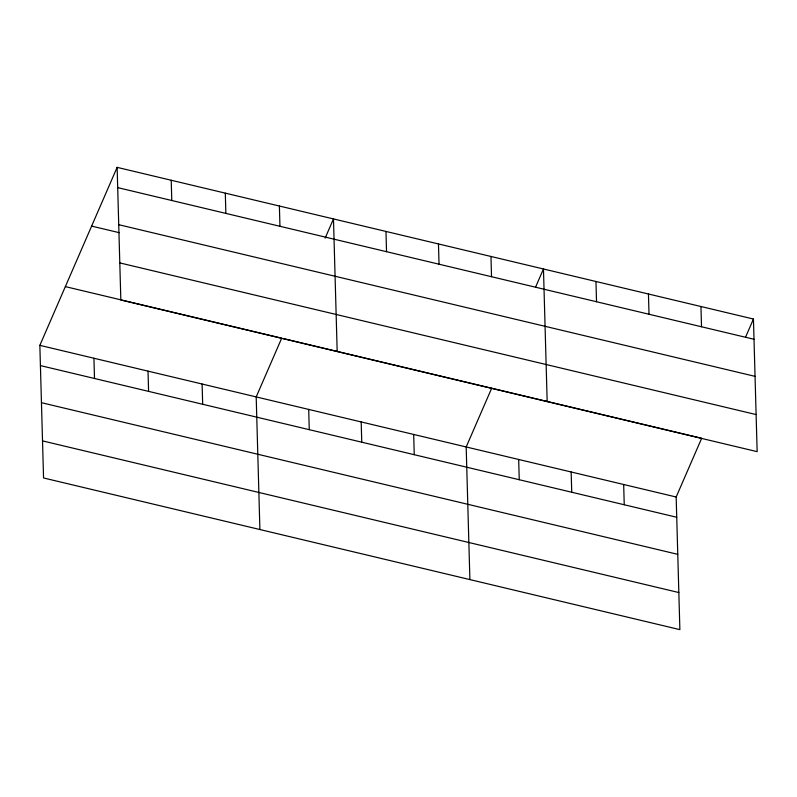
<?xml version="1.0" encoding="UTF-8"?>
<svg xmlns="http://www.w3.org/2000/svg" width="797" height="797" viewBox="0 0 797 797"><rect width="100%" height="100%" fill="white"/><g stroke="black" fill="none" stroke-linecap="round" stroke-linejoin="round"><path stroke-width="1.2" d="M282.895 338.466L701.669 438.28L676.165 497.009L679.871 629.64L43.556 477.971L39.85 345.35L117.129 167.36L753.444 319.029L757.15 451.65L120.835 299.991L117.129 167.36M325.136 238.134L333.475 218.926L337.181 351.557M491.679 388.229L466.185 446.968L469.891 579.588M535.614 287.05L543.464 268.978L547.17 401.608M745.603 337.101L753.444 319.029M117.697 187.614L754.012 339.283M118.733 224.694L755.048 376.363M91.625 226.099L119.271 232.684M119.799 262.9L756.114 414.57M65.354 286.611L281.7 338.177L256.196 396.916L259.902 529.537M39.85 345.35L676.165 497.009M40.418 365.594L676.733 517.263M41.454 402.684L677.769 554.343M42.52 440.89L678.835 592.55M700.952 306.516L701.519 326.77M648.449 294.003L649.017 314.257M623.672 484.496L624.24 504.75M595.957 281.49L596.525 301.744M571.17 471.983L571.738 492.237M518.678 459.47L519.245 479.724M490.962 256.465L491.53 276.718M438.47 243.952L439.037 264.205M413.683 434.455L414.251 454.698M385.977 231.439L386.535 251.693M361.19 421.942L361.758 442.186M308.698 409.429L309.256 429.673M279.388 206.034L279.956 226.288M225.302 193.143L225.87 213.397M202.109 384.024L202.677 404.268M171.216 180.252L171.783 200.505M148.023 371.133L148.591 391.377M93.936 358.242L94.504 378.485"/></g></svg>
